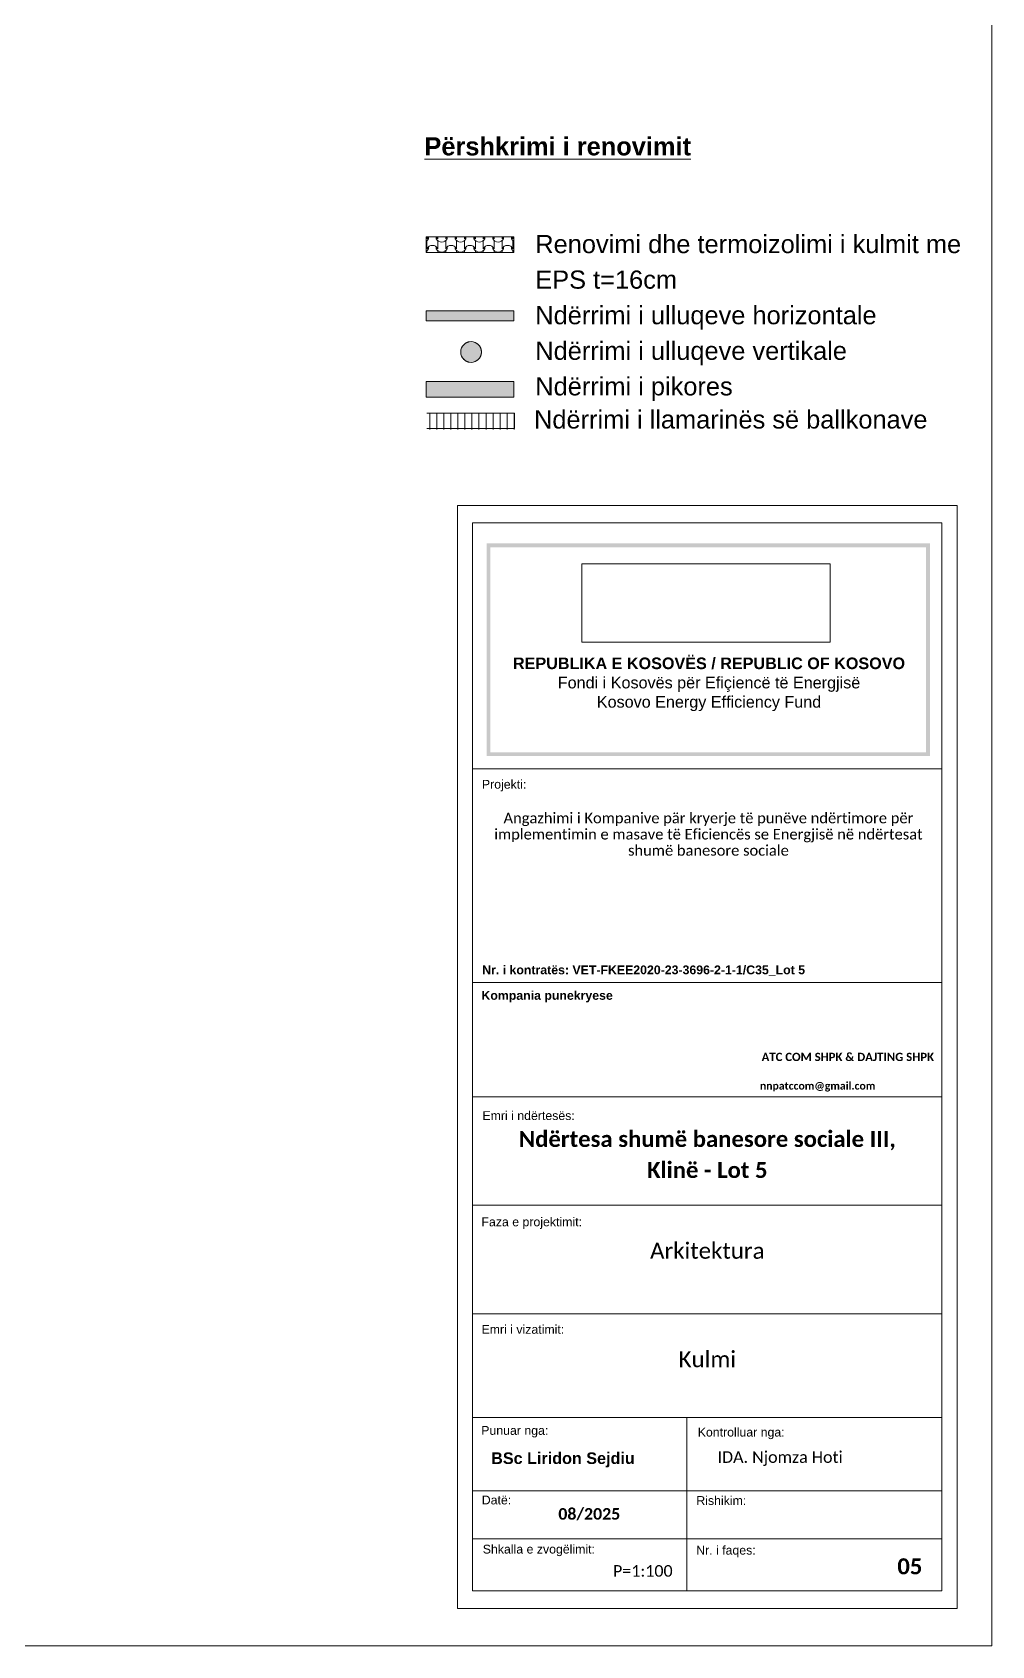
# Model space of a CAD drawing. Header units: feet. Extents: x 2791058 to 2855058, y -67651 to -26651.
# Drawn here: x 2840533 to 2855058, y -67651 to -43228 of the extents above; entities that cross this region are included whole.
import ezdxf

# ---------------------------------------------------------------- set-up
doc = ezdxf.new("R2010")
doc.units = ezdxf.units.FT
doc.header["$MEASUREMENT"] = 0
doc.header["$XCLIPFRAME"] = 0
doc.linetypes.add('Dashed', pattern=[282.222223, 141.111112, -141.111112])
for name, color, linetype, lineweight in [('Annotation - Text_Pen_No__1', 7, 'Continuous', 0), ('Dimensioning - General_Pen_No__41', 7, 'Continuous', 0), ('Exterior walls_Pen_No__1', 7, 'Continuous', 0), ('Shell - Roof_Pen_No__1', 7, 'Continuous', 0), ('Shell - Roof_Pen_No__21', 7, 'Continuous', 0), ('Structural - Bearing_Pen_No__1', 7, 'Continuous', 0), ('Structural - Bearing_Pen_No__13', 54, 'Continuous', 0), ('Text blocks_Pen_No__1', 7, 'Continuous', 0)]:
    doc.layers.add(name, color=color, linetype=linetype, lineweight=lineweight)
doc.layers.add('Drawing & Figure', color=7, linetype='Continuous')
doc.layers.add('Exterior walls', color=7, linetype='Continuous')
for name, color, linetype, lineweight, true_color in [('Exterior walls_Pen_No__85', 7, 'Continuous', 0, 0x80c2ff), ('Shell - Roof_Pen_No__61', 7, 'Continuous', 0, 0x6a6a6a), ('Structural - Bearing_Pen_No__102', 7, 'Continuous', 0, 0xcccccc), ('Structural - Bearing_Pen_No__62', 7, 'Continuous', 0, 0xaaaaaa), ('Structural - Bearing_Pen_No__86', 7, 'Continuous', 0, 0x5555ff)]:
    doc.layers.add(name, color=color, linetype=linetype, lineweight=lineweight, true_color=true_color)
doc.styles.add('GENERATED_STYLE_1', font='arialbd.ttf')
doc.styles.add('GENERATED_STYLE_2', font='arial.ttf')
doc.styles.add('GENERATED_STYLE_3', font='calibri.ttf')
doc.styles.add('GENERATED_STYLE_4', font='calibrib.ttf')
doc.styles.add('GENERATED_STYLE_5', font='ARIALN.TTF')
picture_1 = doc.add_image_def('image1.png', size_in_pixel=(354, 134))

# ---------------------------------------------------------------- blocks, each defined once
blk = doc.blocks.new('*X10', base_point=(2247654, -76425))
at = {"layer": 'Structural - Bearing_Pen_No__62', "color": 253, "linetype": 'Continuous', "lineweight": 0, "true_color": 0xaaaaaa}
for p, q in [((2846495, -46392), (2846496, -46391)), ((2846496, -46391), (2846515, -46375)), ((2846508, -46326), (2846508, -46354)), ((2846514, -46343), (2846508, -46354)), ((2846508, -46382), (2846508, -46443)), ((2846522, -46333), (2846514, -46343)), ((2846515, -46375), (2846530, -46354)), ((2846530, -46326), (2846522, -46333)), ((2846530, -46326), (2846530, -46354)), ((2846650, -46326), (2846650, -46354)), ((2846657, -46333), (2846650, -46326)), ((2846650, -46354), (2846664, -46375)), ((2846665, -46343), (2846657, -46333)), ((2846664, -46375), (2846684, -46391)), ((2846672, -46354), (2846665, -46343)), ((2846672, -46326), (2846672, -46354)), ((2846672, -46382), (2846672, -46443)), ((2846684, -46391), (2846707, -46401)), ((2846707, -46401), (2846732, -46405)), ((2846732, -46405), (2846757, -46401)), ((2846757, -46401), (2846780, -46391)), ((2846780, -46391), (2846800, -46375)), ((2846792, -46326), (2846792, -46354)), ((2846799, -46343), (2846792, -46354)), ((2846792, -46382), (2846792, -46443)), ((2846806, -46333), (2846799, -46343)), ((2846800, -46375), (2846814, -46354)), ((2846814, -46326), (2846806, -46333)), ((2846814, -46326), (2846814, -46354)), ((2846934, -46326), (2846934, -46354)), ((2846942, -46333), (2846934, -46326)), ((2846934, -46354), (2846949, -46375)), ((2846950, -46343), (2846942, -46333)), ((2846949, -46375), (2846968, -46391)), ((2846956, -46354), (2846950, -46343)), ((2846956, -46326), (2846956, -46354)), ((2846956, -46382), (2846956, -46443)), ((2846968, -46391), (2846991, -46401)), ((2846991, -46401), (2847016, -46405)), ((2847016, -46405), (2847041, -46401)), ((2847041, -46401), (2847065, -46391)), ((2847065, -46391), (2847084, -46375)), ((2847076, -46326), (2847076, -46354)), ((2847083, -46343), (2847076, -46354)), ((2847076, -46382), (2847076, -46443)), ((2847091, -46333), (2847083, -46343)), ((2847084, -46375), (2847098, -46354)), ((2847098, -46326), (2847091, -46333)), ((2847098, -46326), (2847098, -46354)), ((2847219, -46326), (2847219, -46354)), ((2847226, -46333), (2847219, -46326)), ((2847219, -46354), (2847233, -46375)), ((2847234, -46343), (2847226, -46333)), ((2847233, -46375), (2847253, -46391)), ((2847241, -46354), (2847234, -46343)), ((2847241, -46326), (2847241, -46354)), ((2847241, -46382), (2847241, -46443)), ((2847253, -46391), (2847276, -46401)), ((2847276, -46401), (2847301, -46405)), ((2847301, -46405), (2847326, -46401)), ((2847326, -46401), (2847349, -46391)), ((2847349, -46391), (2847369, -46375)), ((2847361, -46326), (2847361, -46354)), ((2847367, -46343), (2847361, -46354)), ((2847361, -46382), (2847361, -46443)), ((2847375, -46333), (2847367, -46343)), ((2847369, -46375), (2847383, -46354)), ((2847383, -46326), (2847375, -46333)), ((2847383, -46326), (2847383, -46354)), ((2847503, -46326), (2847503, -46354)), ((2847511, -46333), (2847503, -46326)), ((2847503, -46354), (2847518, -46375)), ((2847519, -46343), (2847511, -46333)), ((2847518, -46375), (2847537, -46391)), ((2847525, -46354), (2847519, -46343)), ((2847525, -46326), (2847525, -46354)), ((2847525, -46382), (2847525, -46443)), ((2847537, -46391), (2847560, -46401)), ((2847560, -46401), (2847585, -46405)), ((2847585, -46405), (2847610, -46401)), ((2847610, -46401), (2847634, -46391)), ((2847634, -46391), (2847653, -46375)), ((2847645, -46326), (2847645, -46354)), ((2847652, -46343), (2847645, -46354)), ((2847645, -46382), (2847645, -46443)), ((2847660, -46333), (2847652, -46343)), ((2847653, -46375), (2847667, -46354)), ((2847667, -46326), (2847660, -46333)), ((2847667, -46326), (2847667, -46354)), ((2847788, -46326), (2847788, -46354)), ((2847795, -46333), (2847788, -46326)), ((2847788, -46354), (2847802, -46375)), ((2847803, -46343), (2847795, -46333)), ((2847802, -46375), (2847822, -46391)), ((2847810, -46354), (2847803, -46343)), ((2847810, -46326), (2847810, -46354)), ((2847810, -46382), (2847810, -46443)), ((2847822, -46391), (2847823, -46392)), ((2846495, -46542), (2846496, -46541)), ((2846496, -46541), (2846515, -46525)), ((2846508, -46443), (2846508, -46504)), ((2846514, -46494), (2846508, -46504)), ((2846508, -46533), (2846508, -46561)), ((2846522, -46484), (2846514, -46494)), ((2846515, -46525), (2846530, -46504)), ((2846531, -46475), (2846522, -46484)), ((2846530, -46476), (2846530, -46504)), ((2846541, -46468), (2846531, -46475)), ((2846553, -46462), (2846541, -46468)), ((2846565, -46457), (2846553, -46462)), ((2846577, -46455), (2846565, -46457)), ((2846590, -46454), (2846577, -46455)), ((2846602, -46455), (2846590, -46454)), ((2846615, -46457), (2846602, -46455)), ((2846627, -46462), (2846615, -46457)), ((2846638, -46468), (2846627, -46462)), ((2846648, -46475), (2846638, -46468)), ((2846657, -46484), (2846648, -46475)), ((2846650, -46476), (2846650, -46504)), ((2846650, -46504), (2846664, -46525)), ((2846665, -46494), (2846657, -46484)), ((2846664, -46525), (2846684, -46541)), ((2846672, -46504), (2846665, -46494)), ((2846672, -46443), (2846672, -46504)), ((2846672, -46533), (2846672, -46561)), ((2846684, -46541), (2846707, -46552)), ((2846707, -46552), (2846732, -46555)), ((2846732, -46555), (2846757, -46552)), ((2846757, -46552), (2846780, -46541)), ((2846780, -46541), (2846800, -46525)), ((2846792, -46443), (2846792, -46504)), ((2846799, -46494), (2846792, -46504)), ((2846792, -46533), (2846792, -46561)), ((2846806, -46484), (2846799, -46494)), ((2846800, -46525), (2846814, -46504)), ((2846816, -46475), (2846806, -46484)), ((2846814, -46476), (2846814, -46504)), ((2846826, -46468), (2846816, -46475)), ((2846837, -46462), (2846826, -46468)), ((2846849, -46457), (2846837, -46462)), ((2846861, -46455), (2846849, -46457)), ((2846874, -46454), (2846861, -46455)), ((2846887, -46455), (2846874, -46454)), ((2846899, -46457), (2846887, -46455)), ((2846911, -46462), (2846899, -46457)), ((2846922, -46468), (2846911, -46462)), ((2846933, -46475), (2846922, -46468)), ((2846942, -46484), (2846933, -46475)), ((2846934, -46476), (2846934, -46504)), ((2846934, -46504), (2846949, -46525)), ((2846950, -46494), (2846942, -46484)), ((2846949, -46525), (2846968, -46541)), ((2846956, -46504), (2846950, -46494)), ((2846956, -46443), (2846956, -46504)), ((2846956, -46533), (2846956, -46561)), ((2846968, -46541), (2846991, -46552)), ((2846991, -46552), (2847016, -46555)), ((2847016, -46555), (2847041, -46552)), ((2847041, -46552), (2847065, -46541)), ((2847065, -46541), (2847084, -46525)), ((2847076, -46443), (2847076, -46504)), ((2847083, -46494), (2847076, -46504)), ((2847076, -46533), (2847076, -46561)), ((2847091, -46484), (2847083, -46494)), ((2847084, -46525), (2847098, -46504)), ((2847100, -46475), (2847091, -46484)), ((2847098, -46476), (2847098, -46504)), ((2847110, -46468), (2847100, -46475)), ((2847122, -46462), (2847110, -46468)), ((2847134, -46457), (2847122, -46462)), ((2847146, -46455), (2847134, -46457)), ((2847159, -46454), (2847146, -46455)), ((2847171, -46455), (2847159, -46454)), ((2847184, -46457), (2847171, -46455)), ((2847196, -46462), (2847184, -46457)), ((2847207, -46468), (2847196, -46462)), ((2847217, -46475), (2847207, -46468)), ((2847226, -46484), (2847217, -46475)), ((2847219, -46476), (2847219, -46504)), ((2847219, -46504), (2847233, -46525)), ((2847234, -46494), (2847226, -46484)), ((2847233, -46525), (2847253, -46541)), ((2847241, -46504), (2847234, -46494)), ((2847241, -46443), (2847241, -46504)), ((2847241, -46533), (2847241, -46561)), ((2847253, -46541), (2847276, -46552)), ((2847276, -46552), (2847301, -46555)), ((2847301, -46555), (2847326, -46552)), ((2847326, -46552), (2847349, -46541)), ((2847349, -46541), (2847369, -46525)), ((2847361, -46443), (2847361, -46504)), ((2847367, -46494), (2847361, -46504)), ((2847361, -46533), (2847361, -46561)), ((2847375, -46484), (2847367, -46494)), ((2847369, -46525), (2847383, -46504)), ((2847385, -46475), (2847375, -46484)), ((2847383, -46476), (2847383, -46504)), ((2847395, -46468), (2847385, -46475)), ((2847406, -46462), (2847395, -46468)), ((2847418, -46457), (2847406, -46462)), ((2847430, -46455), (2847418, -46457)), ((2847443, -46454), (2847430, -46455)), ((2847456, -46455), (2847443, -46454)), ((2847468, -46457), (2847456, -46455)), ((2847480, -46462), (2847468, -46457)), ((2847491, -46468), (2847480, -46462)), ((2847502, -46475), (2847491, -46468)), ((2847511, -46484), (2847502, -46475)), ((2847503, -46476), (2847503, -46504)), ((2847503, -46504), (2847518, -46525)), ((2847519, -46494), (2847511, -46484)), ((2847518, -46525), (2847537, -46541)), ((2847525, -46504), (2847519, -46494)), ((2847525, -46443), (2847525, -46504)), ((2847525, -46533), (2847525, -46561)), ((2847537, -46541), (2847560, -46552)), ((2847560, -46552), (2847585, -46555)), ((2847585, -46555), (2847610, -46552)), ((2847610, -46552), (2847634, -46541)), ((2847634, -46541), (2847653, -46525)), ((2847645, -46443), (2847645, -46504)), ((2847652, -46494), (2847645, -46504)), ((2847645, -46533), (2847645, -46561)), ((2847660, -46484), (2847652, -46494)), ((2847653, -46525), (2847667, -46504)), ((2847669, -46475), (2847660, -46484)), ((2847667, -46476), (2847667, -46504)), ((2847679, -46468), (2847669, -46475)), ((2847691, -46462), (2847679, -46468)), ((2847703, -46457), (2847691, -46462)), ((2847715, -46455), (2847703, -46457)), ((2847728, -46454), (2847715, -46455)), ((2847740, -46455), (2847728, -46454)), ((2847753, -46457), (2847740, -46455)), ((2847765, -46462), (2847753, -46457)), ((2847776, -46468), (2847765, -46462)), ((2847786, -46475), (2847776, -46468)), ((2847795, -46484), (2847786, -46475)), ((2847788, -46476), (2847788, -46504)), ((2847788, -46504), (2847802, -46525)), ((2847803, -46494), (2847795, -46484)), ((2847802, -46525), (2847822, -46541)), ((2847810, -46504), (2847803, -46494)), ((2847810, -46443), (2847810, -46504)), ((2847810, -46533), (2847810, -46561)), ((2847822, -46541), (2847823, -46542))]:
    blk.add_line(p, q, dxfattribs=at)
blk = doc.blocks.new('Fill_5', base_point=(2247654, -74425))
at = {"layer": 'Structural - Bearing_Pen_No__1', "color": 7, "linetype": 'Continuous', "lineweight": 0}
for p, q in [((2846495, -46326), (2847823, -46326)), ((2846495, -46561), (2846495, -46326)), ((2847823, -46326), (2847823, -46430)), ((2847823, -46561), (2846495, -46561)), ((2847823, -46430), (2847823, -46561))]:
    blk.add_line(p, q, dxfattribs=at)
at = {"layer": 'Structural - Bearing_Pen_No__62', "color": 253, "linetype": 'Continuous', "lineweight": 0, "true_color": 0xaaaaaa}
blk.add_blockref('*X10', (2247654, -76425), dxfattribs=at)
blk = doc.blocks.new('Wall_1', base_point=(2847823, -47596))
at = {"layer": 'Exterior walls_Pen_No__85', "linetype": 'Continuous', "lineweight": 0, "true_color": 0x80c2ff}
blk.add_hatch(color=151, dxfattribs=at).paths.add_polyline_path([(2847823, -47446), (2846495, -47446), (2846495, -47596), (2847823, -47596)])
at = {"layer": 'Exterior walls_Pen_No__1', "color": 7, "linetype": 'Continuous', "lineweight": 0, "flags": 128}
for points in [[(2847823, -47446), (2846495, -47446)], [(2846495, -47446), (2846495, -47596)], [(2846495, -47596), (2847823, -47596)], [(2847823, -47596), (2847823, -47446)]]:
    blk.add_lwpolyline(points, dxfattribs=at)

msp = doc.modelspace()

# ---------------------------------------------------------------- hatches: boundary and pattern name
at = {"layer": 'Structural - Bearing_Pen_No__1', "linetype": 'Continuous', "lineweight": 0}
msp.add_hatch(color=7, dxfattribs=at).paths.add_polyline_path([(2847333, -48068, 1), (2847020, -48068, 1)])
at = {"layer": 'Structural - Bearing_Pen_No__102', "linetype": 'Continuous', "lineweight": 0, "true_color": 0xcccccc}
h = msp.add_hatch(dxfattribs=at)
h.set_pattern_fill('SOLDIER_COURSE', color=254, scale=0.532822, style=0, pattern_type=2)
h.set_pattern_definition([(90, (2535594.9, -63130.91), (-106.564343, 0), [])])
h.paths.add_polyline_path([(2847836, -49242), (2847836, -49002), (2846477, -49002), (2846477, -49242)])
at = {"layer": 'Structural - Bearing_Pen_No__13', "linetype": 'Continuous', "lineweight": 0}
msp.add_hatch(color=54, dxfattribs=at).paths.add_polyline_path([(2846495, -48750), (2846495, -48516), (2847823, -48516), (2847823, -48620), (2847823, -48750)])
at = {"layer": 'Structural - Bearing_Pen_No__86', "linetype": 'Continuous', "lineweight": 0, "true_color": 0x5555ff}
for points in [[(2847411, -50965), (2848682, -50965), (2848682, -51023), (2847469, -51023), (2847469, -54049), (2847411, -54049)], [(2848021, -51023), (2848021, -50965), (2854123, -50965), (2854123, -54049), (2854065, -54049), (2854065, -51023)], [(2847411, -52998), (2847469, -52998), (2847469, -54127), (2848682, -54127), (2848682, -54184), (2847411, -54184)], [(2848021, -54184), (2848021, -54127), (2854065, -54127), (2854065, -52998), (2854123, -52998), (2854123, -54184)]]:
    msp.add_hatch(color=173, dxfattribs=at).paths.add_polyline_path(points)

# ---------------------------------------------------------------- linework, layer by layer
at = {"layer": 'Shell - Roof_Pen_No__1', "color": 7, "linetype": 'Continuous', "lineweight": 0}
for p, q in [((2846969, -50390), (2854535, -50390)), ((2846969, -57613), (2846969, -50390)), ((2854535, -50390), (2854535, -67090)), ((2847199, -57613), (2847199, -50653)), ((2847199, -50653), (2854304, -50653)), ((2854304, -50653), (2854304, -57613)), ((2854304, -54377), (2847199, -54377)), ((2847199, -66820), (2847199, -54943)), ((2854304, -54943), (2854304, -66820)), ((2854304, -57613), (2847199, -57613)), ((2854304, -57613), (2847199, -57613)), ((2854304, -59342), (2847199, -59342)), ((2854304, -60984), (2847199, -60984)), ((2854304, -62626), (2847199, -62626)), ((2854304, -64198), (2847199, -64198)), ((2850443, -64198), (2850443, -66820)), ((2854304, -65305), (2847199, -65305)), ((2854304, -66033), (2847199, -66033)), ((2854304, -66820), (2847199, -66820)), ((2854535, -67090), (2846969, -67090))]:
    msp.add_line(p, q, dxfattribs=at)
at = {"layer": 'Shell - Roof_Pen_No__21', "color": 7, "linetype": 'Continuous', "lineweight": 0}
for p, q in [((2855058, -67651), (2855058, -26651)), ((2855058, -67651), (2855058, -26651)), ((2791058, -67651), (2855058, -67651))]:
    msp.add_line(p, q, dxfattribs=at)
at = {"layer": 'Shell - Roof_Pen_No__21', "color": 7, "linetype": 'Dashed', "lineweight": 0}
msp.add_circle((2847176, -48068), 157, dxfattribs=at)
at = {"layer": 'Shell - Roof_Pen_No__61', "color": 251, "linetype": 'Continuous', "lineweight": 0, "true_color": 0x6a6a6a}
msp.add_line((2846969, -67090), (2846969, -54943), dxfattribs=at)
at = {"layer": 'Structural - Bearing_Pen_No__1', "color": 7, "linetype": 'Continuous', "lineweight": 0}
for p, q in [((2846504, -48992), (2847832, -48992)), ((2847832, -48992), (2847832, -49096)), ((2847832, -49226), (2846504, -49226)), ((2847832, -49096), (2847832, -49226))]:
    msp.add_line(p, q, dxfattribs=at)
at = {"layer": 'Structural - Bearing_Pen_No__1', "color": 7, "linetype": 'Continuous', "lineweight": 0, "flags": 128}
msp.add_lwpolyline([(2847333, -48068, 1), (2847020, -48068, 1)], format="xyb", close=True, dxfattribs=at)
msp.add_lwpolyline([(2846495, -48750), (2846495, -48516), (2847823, -48516), (2847823, -48620), (2847823, -48750)], close=True, dxfattribs=at)

# ---------------------------------------------------------------- block references
at = {"layer": 'Exterior walls', "color": 7, "lineweight": 0}
msp.add_blockref('Wall_1', (2847823, -47596), dxfattribs=at)
at = {"layer": 'Structural - Bearing_Pen_No__62', "color": 253, "linetype": 'Continuous', "lineweight": 0, "true_color": 0xaaaaaa}
msp.add_blockref('Fill_5', (2247654, -74425), dxfattribs=at)

# ---------------------------------------------------------------- texts
at = {"layer": 'Annotation - Text_Pen_No__1', "color": 7}
for s, style, p in [('IDA. Njomza Hoti', 'GENERATED_STYLE_3', (2850906, -64883)), ('08/2025', 'GENERATED_STYLE_4', (2848497, -65743))]:
    msp.add_text(s, height=175, dxfattribs=dict(at, style=style)).set_placement(p)
at = {"layer": 'Annotation - Text_Pen_No__1', "color": 7, "linetype": 'Continuous', "lineweight": 0, "attachment_point": 2}
for s, insert, char_height, style in [('\\A1;REPUBLIKA E KOSOVËS / REPUBLIC OF KOSOVO\\P{\\fArial|b0|i0|c0|p34;Fondi i Kosovës për Efiçiencë të Energjisë\\PKosovo Energy Efficiency Fund\\P}', (2850778, -52693), 175, 'GENERATED_STYLE_1'), ('\\A1;Arkitektura', (2850752, -61551), 242.5, 'GENERATED_STYLE_3'), ('\\A1;Kulmi', (2850752, -63193), 242.5, 'GENERATED_STYLE_3'), ('\\A1;P=1:100', (2849776, -66431), 175, 'GENERATED_STYLE_3'), ('\\A1; 05', (2853776, -66328), 242.5, 'GENERATED_STYLE_4')]:
    msp.add_mtext(s, dxfattribs=dict(at, insert=insert, char_height=char_height, style=style))
at = {"layer": 'Annotation - Text_Pen_No__1', "color": 7, "linetype": 'Continuous', "lineweight": 5, "insert": (2850769, -55042), "char_height": 160, "width": 6798, "attachment_point": 2, "line_spacing_factor": 0.919632, "style": 'GENERATED_STYLE_5'}
msp.add_mtext('\\A1;{\\fCalibri Light|b0|i0|c0|p34;Angazhimi i Kompanive pär kryerje të punëve ndërtimore për implementimin e masave të Eficiencës se Energjisë në ndërtesat shumë banesore sociale}', dxfattribs=at)
at = {"layer": 'Annotation - Text_Pen_No__1', "color": 7, "linetype": 'Continuous', "lineweight": 5, "attachment_point": 2}
for s, insert, char_height, style in [('\\A1;ATC COM SHPK & DAJTING SHPK ', (2852879, -58676), 125, 'GENERATED_STYLE_4'), ('\\A1;BSc Liridon Sejdiu', (2848567, -64725), 175, 'GENERATED_STYLE_1')]:
    msp.add_mtext(s, dxfattribs=dict(at, insert=insert, char_height=char_height, style=style))
at = {"layer": 'Annotation - Text_Pen_No__1', "color": 7, "linetype": 'Continuous', "lineweight": 0, "insert": (2850752, -59859), "char_height": 242.5, "attachment_point": 2, "line_spacing_factor": 1.16153, "style": 'GENERATED_STYLE_4'}
msp.add_mtext('\\A1;Ndërtesa shumë banesore sociale III, \\PKlinë - Lot 5', dxfattribs=at)
at = {"layer": 'Dimensioning - General_Pen_No__41', "color": 7, "linetype": 'Continuous', "lineweight": 0, "attachment_point": 7}
for s, insert, char_height, style in [('\\A1;{\\LPërshkrimi i renovimit}', (2846470, -45096), 275, 'GENERATED_STYLE_1'), ('\\A1;Projekti:', (2847340, -54718), 133.38, 'GENERATED_STYLE_2'), ('\\A1;Nr. i kontratës: VET-FKEE2020-23-3696-2-1-1/C35_Lot 5', (2847344, -57511), 133.38, 'GENERATED_STYLE_1'), ('\\A1;Kompania punekryese', (2847333, -57914), 133.38, 'GENERATED_STYLE_1'), ('\\A1;Emri i ndërtesës:', (2847348, -59695), 133.38, 'GENERATED_STYLE_2'), ('\\A1;Faza e projektimit:', (2847333, -61342), 133.38, 'GENERATED_STYLE_2'), ('\\A1;Emri i vizatimit:', (2847334, -62931), 133.38, 'GENERATED_STYLE_2'), ('\\A1;Punuar nga:', (2847330, -64499), 133.38, 'GENERATED_STYLE_2'), ('\\A1;Kontrolluar nga:', (2850607, -64525), 133.38, 'GENERATED_STYLE_2'), ('\\A1;Datë:', (2847338, -65514), 133.4, 'GENERATED_STYLE_2'), ('\\A1;Rishikim:', (2850586, -65522), 133.38, 'GENERATED_STYLE_2'), ('\\A1;Shkalla e zvogëlimit:', (2847353, -66296), 133.38, 'GENERATED_STYLE_2'), ('\\A1;Nr. i faqes:', (2850584, -66312), 133.38, 'GENERATED_STYLE_2')]:
    msp.add_mtext(s, dxfattribs=dict(at, insert=insert, char_height=char_height, style=style))
at = {"layer": 'Dimensioning - General_Pen_No__41', "color": 7, "linetype": 'Continuous', "lineweight": 5, "insert": (2851549, -59263), "char_height": 115, "attachment_point": 7, "line_spacing_factor": 0.922253, "style": 'GENERATED_STYLE_1'}
msp.add_mtext('\\A1;\\pt737.29,1517,2350.4,3281.9;{\\fCalibri|b1|i0|c0|p34;nnpatccom@gmail.com}', dxfattribs=at)
at = {"layer": 'Text blocks_Pen_No__1', "color": 7, "style": 'GENERATED_STYLE_2'}
msp.add_text('Ndërrimi i llamarinës së ballkonave', height=275, dxfattribs=at).set_placement((2848129, -49226))
at = {"layer": 'Text blocks_Pen_No__1', "color": 7, "linetype": 'Continuous', "lineweight": 0, "insert": (2848148, -46296), "char_height": 275, "attachment_point": 1, "line_spacing_factor": 1.174735, "style": 'GENERATED_STYLE_2'}
msp.add_mtext('\\A1;Renovimi dhe termoizolimi i kulmit me \\PEPS t=16cm\\PNdërrimi i ulluqeve horizontale\\PNdërrimi i ulluqeve vertikale\\PNdërrimi i pikores', dxfattribs=at)

# ---------------------------------------------------------------- pictures from other files: only their frames are drawn
at = {"layer": 'Drawing & Figure', "linetype": 'Continuous', "lineweight": 0}
image = msp.add_image(picture_1, insert=(2848851, -52458), size_in_units=(3759, 1184), dxfattribs=at)
image.set_boundary_path([(-0.5, -0.5), (353.5, 133.5)])

doc.saveas('drawing.dxf')
